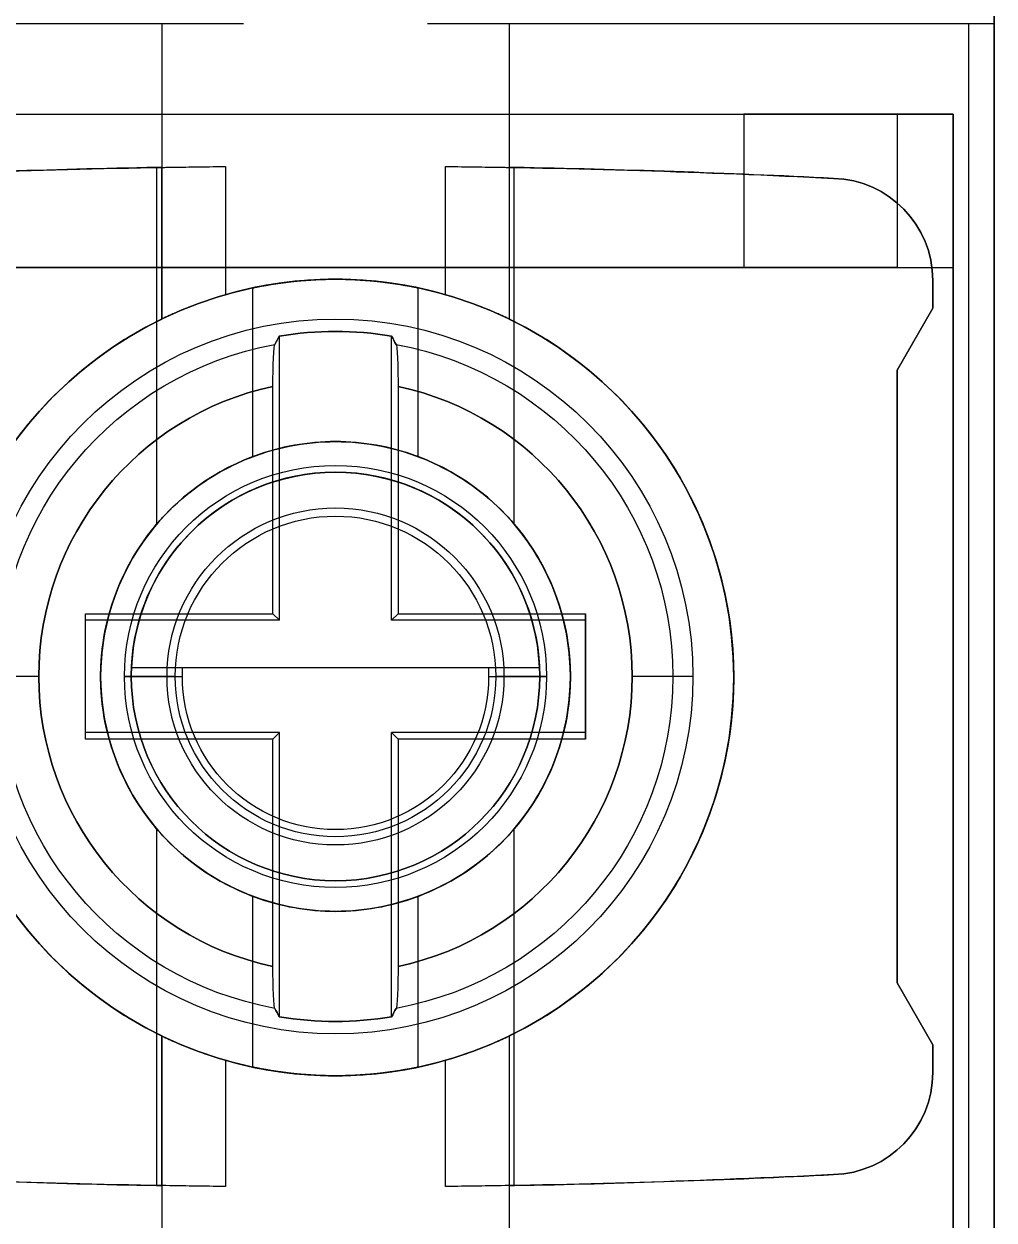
# Model space of a CAD drawing. Header units: inches. Extents: x 0 to 92454, y -34894 to 11.
# Drawn here: x 2.6594 to 3.0335, y 10.0979 to 10.5591 of the extents above; entities that cross this region are included whole.
import ezdxf

# ---------------------------------------------------------------- set-up
doc = ezdxf.new("R2010")
doc.units = ezdxf.units.IN
doc.header["$MEASUREMENT"] = 0

# ---------------------------------------------------------------- blocks, each defined once
blk = doc.blocks.new('2023_07_21_11_46_31_0481')
at = {"color": 7, "extrusion": (-1, 0, 0)}
for p, q in [((77.05, 270.9, 119.7), (77.05, 268.2, 119.7)), ((77.05, 261.895, 94.9), (77.05, 268.895, 94.9)), ((68.9, 268.2, 106.4), (68.9, 265.31, 106.4)), ((68.9, 268.2, 102.1), (68.9, 268.2, 106.4)), ((68.9, 268.2, 102.1), (68.9, 266.795, 102.1)), ((76.8, 268.2, 100.333), (76.8, 268.2, 106.4)), ((76.8, 268.2, 100.333), (76.8, 251.65, 100.333)), ((76.8, 268.2, 106.4), (76.8, 251.65, 106.4)), ((77.05, 268.2, 100.333), (77.05, 251.65, 100.333)), ((77.05, 268.2, 119.7), (77.05, 268.2, 100.333)), ((68.9, 265.31, 104.011), (68.9, 266.795, 104.011)), ((68.9, 266.795, 104.011), (68.9, 266.795, 102.1)), ((68.9, 265.31, 104.011), (68.9, 265.31, 106.4)), ((73.05, 262.423, 107), (73.05, 261.197, 107)), ((73.05, 262.36, 105.8), (73.05, 262.423, 107)), ((73.05, 261.26, 105.8), (73.05, 262.36, 105.8)), ((77.05, 261.895, 88.2), (77.05, 261.895, 94.9)), ((77.05, 251.65, 88.2), (77.05, 261.895, 88.2)), ((73.05, 261.197, 107), (73.05, 261.26, 105.8)), ((68.9, 258.29, 106.4), (68.9, 251.65, 106.4)), ((68.9, 258.29, 106.4), (68.9, 258.29, 104.011)), ((68.9, 256.825, 104.011), (68.9, 258.29, 104.011)), ((68.9, 256.825, 102.1), (68.9, 256.825, 104.011)), ((68.9, 256.825, 102.1), (68.9, 251.65, 102.1))]:
    blk.add_line(p, q, dxfattribs=at)
at = {"color": 7, "extrusion": (0, 0, -1)}
for p, q in [((77.05, 270.9, 119.7), (77.05, 268.2, 119.7)), ((69.7, 268.2, 119.7), (64.1, 268.2, 119.7)), ((68.9, 268.2, 106.4), (64.4, 268.2, 106.4)), ((68.9, 268.2, 102.1), (68.9, 266.795, 102.1)), ((69.7, 268.2, 102.1), (68.9, 268.2, 102.1)), ((68.9, 268.2, 106.4), (68.9, 265.31, 106.4)), ((72.3, 268.2, 102.1), (71.5, 268.2, 102.1)), ((77.05, 268.2, 119.7), (71.5, 268.2, 119.7)), ((72.3, 268.2, 106.4), (72.3, 265.31, 106.4)), ((76.8, 268.2, 106.4), (72.3, 268.2, 106.4)), ((72.3, 268.2, 102.1), (72.3, 266.795, 102.1)), ((76.8, 268.2, 106.4), (76.8, 251.65, 106.4)), ((77.05, 268.2, 100.333), (76.8, 268.2, 100.333)), ((76.8, 268.2, 100.333), (76.8, 251.65, 100.333)), ((77.05, 268.2, 100.333), (77.05, 251.65, 100.333)), ((76.1, 267.315, 96.489), (76.1, 265.815, 96.489)), ((76.65, 267.315, 96.489), (76.1, 267.315, 96.489)), ((76.65, 265.815, 96.489), (76.65, 267.315, 96.489)), ((69.522, 266.804, 102.1), (69.522, 265.548, 102.1)), ((71.678, 265.548, 102.1), (71.678, 266.804, 102.1)), ((76.1, 265.815, 96.489), (76.65, 265.815, 96.489)), ((76.65, 264.315, 98.489), (76.65, 251.65, 98.489)), ((72.098, 261.895, 91.4), (69.102, 261.895, 91.4)), ((68.9, 258.29, 106.4), (68.9, 251.65, 106.4)), ((72.3, 258.29, 106.4), (72.3, 251.65, 106.4)), ((69.522, 258.052, 102.1), (69.522, 256.816, 102.1)), ((71.678, 256.816, 102.1), (71.678, 258.052, 102.1)), ((68.9, 256.825, 102.1), (68.9, 251.65, 102.1)), ((72.3, 256.825, 102.1), (72.3, 251.65, 102.1))]:
    blk.add_line(p, q, dxfattribs=at)
at = {"color": 7}
for p, q in [((77.05, 261.895, 94.9), (77.05, 268.895, 94.9)), ((69.7, 268.2, 119.7), (69.7, 268.2, 102.1)), ((71.5, 268.2, 119.7), (71.5, 268.2, 102.1)), ((64.55, 267.315, 96.989), (76.65, 267.315, 96.989)), ((66.6, 267.315, 94.9), (74.6, 267.315, 94.9)), ((74.6, 267.315, 94.9), (74.6, 265.815, 94.9)), ((74.6, 267.315, 94.989), (74.6, 265.815, 94.989)), ((76.1, 267.315, 96.489), (76.1, 265.815, 96.489)), ((68.849, 263.301, 103.986), (68.849, 266.794, 103.986)), ((68.9, 266.795, 104.011), (68.9, 266.795, 102.1)), ((68.9, 265.31, 104.011), (68.9, 266.795, 104.011)), ((72.3, 266.795, 102.1), (72.3, 266.795, 104.011)), ((72.3, 266.795, 104.011), (72.3, 265.31, 104.011)), ((72.351, 263.301, 103.986), (72.351, 266.794, 103.986)), ((75.479, 266.688, 102.463), (75.479, 266.688, 100.42)), ((75.479, 266.688, 102.463), (75.479, 266.688, 100.42)), ((64.55, 265.815, 96.989), (76.65, 265.815, 96.989)), ((74.6, 265.815, 94.9), (66.6, 265.815, 94.9)), ((76.45, 265.688, 101.99), (76.45, 265.688, 99.99)), ((69.791, 263.963, 102.219), (69.791, 265.615, 102.219)), ((71.409, 263.963, 102.219), (71.409, 265.615, 102.219)), ((68.9, 265.31, 104.011), (68.9, 265.31, 106.4)), ((72.3, 265.31, 106.4), (72.3, 265.31, 104.011)), ((70.05, 262.36, 105.8), (70.05, 265.142, 105.8)), ((71.15, 262.36, 105.8), (71.15, 265.142, 105.8)), ((69.987, 262.423, 107), (69.987, 264.651, 107)), ((71.213, 264.651, 107), (71.213, 262.423, 107)), ((76.65, 251.65, 99.989), (76.65, 264.315, 99.989)), ((68.15, 262.423, 107), (69.987, 262.423, 107)), ((68.15, 261.197, 107), (68.15, 262.423, 107)), ((71.213, 262.423, 107), (73.05, 262.423, 107)), ((73.05, 262.423, 107), (73.05, 261.197, 107)), ((70.05, 262.36, 105.8), (68.15, 262.36, 105.8)), ((68.15, 261.26, 105.8), (68.15, 262.36, 105.8)), ((73.05, 262.36, 105.8), (71.15, 262.36, 105.8)), ((73.05, 261.26, 105.8), (73.05, 262.36, 105.8)), ((68.3, 261.81, 103.719), (68.3, 261.81, 101.56)), ((68.3, 261.81, 103.719), (68.3, 261.81, 101.56)), ((68.533, 261.81, 101.56), (69.03, 261.81, 100.8)), ((68.95, 261.81, 101.8), (68.533, 261.81, 101.56)), ((68.95, 261.81, 101.8), (68.533, 261.81, 101.56)), ((68.533, 261.81, 101.56), (69.03, 261.81, 100.8)), ((69.03, 261.81, 100.8), (68.6, 261.81, 100.552)), ((68.6, 261.81, 100.552), (68.6, 261.81, 99.989)), ((68.6, 261.81, 93.689), (69.1, 261.81, 93.4)), ((68.6, 261.81, 98.489), (68.6, 261.81, 93.689)), ((68.6, 261.81, 98.489), (68.6, 261.81, 93.689)), ((68.6, 261.81, 93.689), (69.1, 261.81, 93.4)), ((68.6, 261.81, 100.552), (68.6, 261.81, 99.989)), ((69.03, 261.81, 100.8), (68.6, 261.81, 100.552)), ((68.602, 261.895, 93.689), (68.602, 261.895, 94.9)), ((68.95, 261.81, 104.4), (68.95, 261.81, 101.8)), ((68.95, 261.81, 104.4), (68.95, 261.81, 101.8)), ((69.1, 261.81, 93.4), (69.1, 261.81, 91.4)), ((69.1, 261.81, 93.4), (69.1, 261.81, 91.4)), ((69.102, 261.895, 91.4), (69.102, 261.895, 93.4)), ((72.098, 261.895, 93.4), (72.098, 261.895, 91.4)), ((72.1, 261.81, 91.4), (72.1, 261.81, 93.4)), ((72.1, 261.81, 93.4), (72.6, 261.81, 93.689)), ((72.1, 261.81, 93.4), (72.6, 261.81, 93.689)), ((72.1, 261.81, 91.4), (72.1, 261.81, 93.4)), ((72.6, 261.81, 100.552), (72.17, 261.81, 100.8)), ((72.17, 261.81, 100.8), (72.667, 261.81, 101.56)), ((72.17, 261.81, 100.8), (72.667, 261.81, 101.56)), ((72.6, 261.81, 100.552), (72.17, 261.81, 100.8)), ((72.25, 261.81, 101.8), (72.25, 261.81, 104.4)), ((72.667, 261.81, 101.56), (72.25, 261.81, 101.8)), ((72.667, 261.81, 101.56), (72.25, 261.81, 101.8)), ((72.25, 261.81, 101.8), (72.25, 261.81, 104.4)), ((72.598, 261.895, 94.9), (72.598, 261.895, 93.689)), ((72.6, 261.81, 99.989), (72.6, 261.81, 100.552)), ((72.6, 261.81, 93.689), (72.6, 261.81, 98.489)), ((72.6, 261.81, 93.689), (72.6, 261.81, 98.489)), ((72.6, 261.81, 99.989), (72.6, 261.81, 100.552)), ((72.9, 261.81, 101.56), (72.9, 261.81, 103.719)), ((72.9, 261.81, 101.56), (72.9, 261.81, 103.719)), ((74.1, 261.81, 104.4), (73.904, 261.81, 106.635)), ((74.1, 261.81, 104.4), (73.904, 261.81, 106.635)), ((74.5, 261.8, 106.4), (74.5, 261.8, 124.1)), ((74.5, 261.8, 106.4), (74.5, 261.8, 124.1)), ((77.05, 251.65, 88.2), (77.05, 261.895, 88.2)), ((70.05, 261.26, 105.8), (68.15, 261.26, 105.8)), ((70.05, 258.478, 105.8), (70.05, 261.26, 105.8)), ((71.15, 258.478, 105.8), (71.15, 261.26, 105.8)), ((73.05, 261.26, 105.8), (71.15, 261.26, 105.8)), ((69.987, 261.197, 107), (68.15, 261.197, 107)), ((69.987, 258.969, 107), (69.987, 261.197, 107)), ((73.05, 261.197, 107), (71.213, 261.197, 107)), ((71.213, 261.197, 107), (71.213, 258.969, 107)), ((68.849, 256.826, 103.986), (68.849, 260.319, 103.986)), ((72.351, 256.826, 103.986), (72.351, 260.319, 103.986)), ((69.791, 257.985, 102.219), (69.791, 259.657, 102.219)), ((71.409, 257.985, 102.219), (71.409, 259.657, 102.219)), ((68.9, 258.29, 106.4), (68.9, 258.29, 104.011)), ((68.9, 256.825, 104.011), (68.9, 258.29, 104.011)), ((72.3, 258.29, 104.011), (72.3, 258.29, 106.4)), ((72.3, 258.29, 104.011), (72.3, 256.825, 104.011)), ((76.45, 257.932, 101.99), (76.45, 257.932, 99.99)), ((75.479, 256.932, 102.463), (75.479, 256.932, 100.42)), ((75.479, 256.932, 102.463), (75.479, 256.932, 100.42)), ((68.9, 256.825, 102.1), (68.9, 256.825, 104.011)), ((72.3, 256.825, 104.011), (72.3, 256.825, 102.1))]:
    blk.add_line(p, q, dxfattribs=at)
at = {"color": 7, "extrusion": (0, 1, 0)}
for p, q in [((69.7, 268.2, 119.7), (64.1, 268.2, 119.7)), ((68.9, 268.2, 106.4), (64.4, 268.2, 106.4)), ((69.7, 268.2, 102.1), (68.9, 268.2, 102.1)), ((68.9, 268.2, 102.1), (68.9, 268.2, 106.4)), ((69.7, 268.2, 119.7), (69.7, 268.2, 102.1)), ((72.3, 268.2, 102.1), (71.5, 268.2, 102.1)), ((71.5, 268.2, 119.7), (71.5, 268.2, 102.1)), ((77.05, 268.2, 119.7), (71.5, 268.2, 119.7)), ((76.8, 268.2, 106.4), (72.3, 268.2, 106.4)), ((72.3, 268.2, 106.4), (72.3, 268.2, 102.1)), ((77.05, 268.2, 100.333), (76.8, 268.2, 100.333)), ((76.8, 268.2, 100.333), (76.8, 268.2, 106.4)), ((77.05, 268.2, 119.7), (77.05, 268.2, 100.333)), ((64.55, 267.315, 96.989), (76.65, 267.315, 96.989)), ((66.6, 267.315, 94.9), (74.6, 267.315, 94.9)), ((74.6, 267.315, 94.989), (74.6, 267.315, 94.9)), ((76.65, 267.315, 96.489), (76.1, 267.315, 96.489)), ((76.65, 267.315, 96.989), (76.65, 267.315, 96.489))]:
    blk.add_line(p, q, dxfattribs=at)
at = {"color": 7, "extrusion": (1, 0, 0)}
for p, q in [((72.3, 268.2, 102.1), (72.3, 266.795, 102.1)), ((72.3, 268.2, 106.4), (72.3, 268.2, 102.1)), ((72.3, 268.2, 106.4), (72.3, 265.31, 106.4)), ((74.6, 267.315, 94.9), (74.6, 265.815, 94.9)), ((74.6, 267.315, 94.989), (74.6, 267.315, 94.9)), ((74.6, 267.315, 94.989), (74.6, 265.815, 94.989)), ((76.65, 265.815, 96.489), (76.65, 267.315, 96.489)), ((76.65, 267.315, 96.989), (76.65, 267.315, 96.489)), ((72.3, 266.795, 104.011), (72.3, 265.31, 104.011)), ((72.3, 266.795, 102.1), (72.3, 266.795, 104.011)), ((74.6, 265.815, 94.9), (74.6, 265.815, 94.989)), ((76.65, 265.815, 96.489), (76.65, 265.815, 96.989)), ((76.45, 265.688, 99.99), (76.45, 265.416, 99.99)), ((76.45, 265.688, 101.99), (76.45, 265.688, 99.99)), ((76.45, 265.416, 101.99), (76.45, 265.688, 101.99)), ((72.3, 265.31, 106.4), (72.3, 265.31, 104.011)), ((76.45, 265.416, 101.99), (76.45, 265.416, 99.99)), ((76.1, 264.81, 100.145), (76.1, 258.81, 100.145)), ((76.1, 264.81, 102.16), (76.1, 264.81, 100.145)), ((76.1, 258.81, 102.16), (76.1, 264.81, 102.16)), ((76.65, 264.315, 98.489), (76.65, 251.65, 98.489)), ((76.65, 251.65, 99.989), (76.65, 264.315, 99.989)), ((68.15, 261.197, 107), (68.15, 262.423, 107)), ((68.15, 262.36, 105.8), (68.15, 262.423, 107)), ((68.15, 261.26, 105.8), (68.15, 262.36, 105.8)), ((68.15, 261.197, 107), (68.15, 261.26, 105.8)), ((76.1, 258.81, 102.16), (76.1, 258.81, 100.145)), ((72.3, 258.29, 104.011), (72.3, 256.825, 104.011)), ((72.3, 258.29, 104.011), (72.3, 258.29, 106.4)), ((72.3, 258.29, 106.4), (72.3, 251.65, 106.4)), ((76.45, 258.204, 99.99), (76.45, 257.932, 99.99)), ((76.45, 258.204, 101.99), (76.45, 258.204, 99.99)), ((76.45, 257.932, 101.99), (76.45, 258.204, 101.99)), ((76.45, 257.932, 101.99), (76.45, 257.932, 99.99)), ((72.3, 256.825, 104.011), (72.3, 256.825, 102.1)), ((72.3, 256.825, 102.1), (72.3, 251.65, 102.1))]:
    blk.add_line(p, q, dxfattribs=at)
at = {"color": 7, "extrusion": (-0.43787, 0, 0.899038)}
for p, q in [((68.849, 263.301, 103.986), (68.849, 266.794, 103.986)), ((68.849, 256.826, 103.986), (68.849, 260.319, 103.986))]:
    blk.add_line(p, q, dxfattribs=at)
at = {"color": 7, "extrusion": (0.404415, 0, -0.914575)}
for p, q in [((69.522, 266.804, 102.1), (69.522, 265.548, 102.1)), ((69.791, 263.963, 102.219), (69.791, 265.615, 102.219)), ((69.791, 257.985, 102.219), (69.791, 259.657, 102.219)), ((69.522, 258.052, 102.1), (69.522, 256.816, 102.1))]:
    blk.add_line(p, q, dxfattribs=at)
at = {"color": 7, "extrusion": (-0.404415, 0, -0.914575)}
for p, q in [((71.678, 265.548, 102.1), (71.678, 266.804, 102.1)), ((76.45, 265.688, 99.99), (76.45, 265.416, 99.99)), ((71.409, 263.963, 102.219), (71.409, 265.615, 102.219)), ((76.45, 265.416, 99.99), (76.1, 264.81, 100.145)), ((76.1, 264.81, 100.145), (76.1, 258.81, 100.145)), ((71.409, 257.985, 102.219), (71.409, 259.657, 102.219)), ((76.1, 258.81, 100.145), (76.45, 258.204, 99.99)), ((76.45, 258.204, 99.99), (76.45, 257.932, 99.99)), ((71.678, 256.816, 102.1), (71.678, 258.052, 102.1))]:
    blk.add_line(p, q, dxfattribs=at)
at = {"color": 7, "extrusion": (0.43787, 0, 0.899038)}
for p, q in [((72.351, 263.301, 103.986), (72.351, 266.794, 103.986)), ((76.45, 265.416, 101.99), (76.45, 265.688, 101.99)), ((76.1, 264.81, 102.16), (76.45, 265.416, 101.99)), ((76.1, 258.81, 102.16), (76.1, 264.81, 102.16)), ((72.351, 256.826, 103.986), (72.351, 260.319, 103.986)), ((76.45, 258.204, 101.99), (76.1, 258.81, 102.16)), ((76.45, 257.932, 101.99), (76.45, 258.204, 101.99))]:
    blk.add_line(p, q, dxfattribs=at)
at = {"color": 7, "extrusion": (0, -1, 0)}
for p, q in [((64.55, 265.815, 96.989), (76.65, 265.815, 96.989)), ((74.6, 265.815, 94.9), (66.6, 265.815, 94.9)), ((74.6, 265.815, 94.9), (74.6, 265.815, 94.989)), ((76.1, 265.815, 96.489), (76.65, 265.815, 96.489)), ((76.65, 265.815, 96.489), (76.65, 265.815, 96.989)), ((68.602, 261.895, 93.689), (68.602, 261.895, 94.9)), ((72.098, 261.895, 91.4), (69.102, 261.895, 91.4)), ((69.102, 261.895, 91.4), (69.102, 261.895, 93.4)), ((72.098, 261.895, 93.4), (72.098, 261.895, 91.4)), ((72.598, 261.895, 94.9), (72.598, 261.895, 93.689)), ((77.05, 261.895, 88.2), (77.05, 261.895, 94.9))]:
    blk.add_line(p, q, dxfattribs=at)
at = {"color": 7, "extrusion": (0.866025, -0.5, 0)}
for p, q in [((76.45, 265.416, 99.99), (76.1, 264.81, 100.145)), ((76.1, 264.81, 102.16), (76.45, 265.416, 101.99)), ((76.45, 265.416, 101.99), (76.45, 265.416, 99.99)), ((76.1, 264.81, 102.16), (76.1, 264.81, 100.145))]:
    blk.add_line(p, q, dxfattribs=at)
at = {"color": 7, "extrusion": (0.99863, 0, 0.052336)}
for p, q in [((70.05, 262.36, 105.8), (70.05, 265.142, 105.8)), ((69.987, 262.423, 107), (69.987, 264.651, 107)), ((69.987, 262.423, 107), (70.05, 262.36, 105.8)), ((70.05, 261.26, 105.8), (69.987, 261.197, 107)), ((70.05, 258.478, 105.8), (70.05, 261.26, 105.8)), ((69.987, 258.969, 107), (69.987, 261.197, 107))]:
    blk.add_line(p, q, dxfattribs=at)
at = {"color": 7, "extrusion": (-0.99863, 0, 0.052336)}
for p, q in [((71.15, 262.36, 105.8), (71.15, 265.142, 105.8)), ((71.213, 264.651, 107), (71.213, 262.423, 107)), ((71.15, 262.36, 105.8), (71.213, 262.423, 107)), ((71.213, 261.197, 107), (71.15, 261.26, 105.8)), ((71.15, 258.478, 105.8), (71.15, 261.26, 105.8)), ((71.213, 261.197, 107), (71.213, 258.969, 107))]:
    blk.add_line(p, q, dxfattribs=at)
at = {"color": 7, "extrusion": (0, -0.99863, 0.052336)}
for p, q in [((68.15, 262.423, 107), (69.987, 262.423, 107)), ((68.15, 262.36, 105.8), (68.15, 262.423, 107)), ((69.987, 262.423, 107), (70.05, 262.36, 105.8)), ((71.15, 262.36, 105.8), (71.213, 262.423, 107)), ((71.213, 262.423, 107), (73.05, 262.423, 107)), ((73.05, 262.36, 105.8), (73.05, 262.423, 107)), ((70.05, 262.36, 105.8), (68.15, 262.36, 105.8)), ((73.05, 262.36, 105.8), (71.15, 262.36, 105.8))]:
    blk.add_line(p, q, dxfattribs=at)
at = {"color": 7, "extrusion": (0, 0.99863, 0.052336)}
for p, q in [((70.05, 261.26, 105.8), (68.15, 261.26, 105.8)), ((68.15, 261.197, 107), (68.15, 261.26, 105.8)), ((70.05, 261.26, 105.8), (69.987, 261.197, 107)), ((73.05, 261.26, 105.8), (71.15, 261.26, 105.8)), ((71.213, 261.197, 107), (71.15, 261.26, 105.8)), ((73.05, 261.197, 107), (73.05, 261.26, 105.8)), ((69.987, 261.197, 107), (68.15, 261.197, 107)), ((73.05, 261.197, 107), (71.213, 261.197, 107))]:
    blk.add_line(p, q, dxfattribs=at)
at = {"color": 7, "extrusion": (0.866025, 0.5, 0)}
for p, q in [((76.1, 258.81, 100.145), (76.45, 258.204, 99.99)), ((76.1, 258.81, 102.16), (76.1, 258.81, 100.145)), ((76.45, 258.204, 101.99), (76.1, 258.81, 102.16)), ((76.45, 258.204, 101.99), (76.45, 258.204, 99.99))]:
    blk.add_line(p, q, dxfattribs=at)
at = {"color": 7, "extrusion": (0, -1, 0)}
for centre, radius, start, end in [((76.1, 94.989, -267.315), 1.5, 90, 180), ((76.1, 94.989, -265.815), 1.5, 90, 180), ((67.694, 106.6, -261.81), 0.4, 90, 175), ((67.694, 106.6, -261.81), 0.4, 90, 175), ((73.506, 106.6, -261.81), 0.4, 5, 90), ((73.506, 106.6, -261.81), 0.4, 5, 90)]:
    blk.add_arc(centre, radius, start, end, dxfattribs=at)
at = {"color": 7, "extrusion": (0, 1, 0)}
for centre in [(-76.1, 94.989, 267.315), (-76.1, 94.989, 265.815)]:
    blk.add_arc(centre, 1.5, 360, 90, dxfattribs=at)
at = {"color": 7, "extrusion": (1, 0, 0)}
for radius, start in [(3, 0), (1.5, 360), (1.5, 360)]:
    blk.add_arc((264.315, 96.989, 76.65), radius, start, 90, dxfattribs=at)
at = {"color": 7, "extrusion": (-1, 0, 0)}
blk.add_arc((-264.315, 96.989, -76.65), 3, 90, 180, dxfattribs=at)
at = {"color": 7, "extrusion": (0, 0, -1)}
for centre, radius, start, end in [((-70.6, 169.402, -102.1), 97.408, 89.00001, 89.36574), ((-70.6, 169.402, -102.1), 97.408, 89.00001, 89.36574), ((-70.6, 169.402, -102.1), 97.408, 90.63426, 90.99999), ((-70.6, 169.402, -102.1), 97.408, 90.63426, 90.99999), ((-70.6, 261.8, -124.1), 3.9, 0, 180), ((-70.6, 261.8, -102.1), 3.9, 73.9495, 106.0505), ((-70.6, 261.8, -106.4), 3.9, 0, 64.1576), ((-70.6, 261.81, -104.4), 3.5, 0, 180), ((-70.6, 261.81, -104.4), 3.5, 0, 180), ((-70.6, 261.8, -106.4), 3.9, 115.8424, 180), ((-70.6, 261.81, -105.8), 3.378, 80.6281, 99.3719), ((-70.6, 261.81, -106.635), 3.304, 0, 79.6488), ((-70.6, 261.81, -106.635), 3.304, 0, 79.6488), ((-70.6, 261.81, -106.635), 3.304, 100.3512, 180), ((-70.6, 261.81, -106.635), 3.304, 100.3512, 180), ((-70.6, 261.81, -107), 2.906, 0, 77.8246), ((-70.6, 261.81, -107), 2.906, 102.1754, 180), ((-70.6, 261.81, -101.56), 2.067, 0, 180), ((-70.6, 261.81, -101.56), 2.067, 0, 180), ((-70.6, 261.81, -100.552), 2, 0, 180), ((-70.6, 261.81, -100.552), 2, 0, 180), ((-70.6, 261.81, -98.489), 2, 0, 180), ((-70.6, 261.81, -98.489), 2, 0, 180), ((-70.6, 261.81, -94.9), 2, 2.4358, 177.5642), ((-70.6, 261.81, -104.4), 1.65, 0, 180), ((-70.6, 261.81, -101.8), 1.65, 0, 180), ((-70.6, 261.81, -101.8), 1.65, 0, 180), ((-70.6, 261.81, -104.4), 1.65, 0, 180), ((-70.6, 261.81, -100.8), 1.57, 0, 180), ((-70.6, 261.81, -100.8), 1.57, 0, 180), ((-70.6, 261.8, -124.1), 3.9, 180, 0), ((-70.6, 261.8, -106.4), 3.9, 295.8424, 0), ((-70.6, 261.81, -104.4), 3.5, 180, 0), ((-70.6, 261.81, -104.4), 3.5, 180, 0), ((-70.6, 261.81, -106.635), 3.304, 280.3512, 0), ((-70.6, 261.81, -106.635), 3.304, 280.3512, 0), ((-70.6, 261.81, -107), 2.906, 282.1754, 0), ((-70.6, 261.81, -101.56), 2.067, 180, 0), ((-70.6, 261.81, -101.56), 2.067, 180, 0), ((-70.6, 261.81, -93.689), 2, 0, 2.4358), ((-70.6, 261.81, -93.689), 2, 0, 2.4358), ((-70.6, 261.81, -98.489), 2, 180, 0), ((-70.6, 261.81, -93.689), 2, 180, 0), ((-70.6, 261.81, -98.489), 2, 180, 0), ((-70.6, 261.81, -93.689), 2, 180, 0), ((-70.6, 261.81, -100.552), 2, 180, 0), ((-70.6, 261.81, -100.552), 2, 180, 0), ((-70.6, 261.81, -101.8), 1.65, 180, 0), ((-70.6, 261.81, -104.4), 1.65, 180, 0), ((-70.6, 261.81, -101.8), 1.65, 180, 0), ((-70.6, 261.81, -104.4), 1.65, 180, 0), ((-70.6, 261.81, -100.8), 1.57, 180, 0), ((-70.6, 261.81, -100.8), 1.57, 180, 0), ((-70.6, 261.81, -93.4), 1.5, 0, 3.2485), ((-70.6, 261.81, -91.4), 1.5, 0, 3.2485), ((-70.6, 261.81, -93.4), 1.5, 0, 3.2485), ((-70.6, 261.81, -91.4), 1.5, 0, 3.2485), ((-70.6, 261.81, -93.4), 1.5, 180, 0), ((-70.6, 261.81, -91.4), 1.5, 180, 0), ((-70.6, 261.81, -93.4), 1.5, 180, 0), ((-70.6, 261.81, -91.4), 1.5, 180, 0), ((-70.6, 261.81, -106.635), 3.304, 180, 259.6488), ((-70.6, 261.81, -106.635), 3.304, 180, 259.6488), ((-70.6, 261.81, -107), 2.906, 180, 257.8246), ((-70.6, 261.81, -91.4), 1.5, 176.7515, 180), ((-70.6, 261.81, -93.4), 1.5, 176.7515, 180), ((-70.6, 261.81, -93.4), 1.5, 176.7515, 180), ((-70.6, 261.81, -91.4), 1.5, 176.7515, 180), ((-70.6, 261.8, -106.4), 3.9, 180, 244.1576), ((-70.6, 261.81, -93.689), 2, 177.5642, 180), ((-70.6, 261.81, -93.689), 2, 177.5642, 180), ((-70.6, 261.81, -105.8), 3.378, 260.6281, 279.3719), ((-70.6, 261.8, -102.1), 3.9, 253.9495, 286.0505), ((-70.6, 354.218, -102.1), 97.408, 270.63426, 270.99999), ((-70.6, 354.218, -102.1), 97.408, 270.63426, 270.99999), ((-70.6, 354.218, -102.1), 97.408, 269.00001, 269.36574), ((-70.6, 354.218, -102.1), 97.408, 269.00001, 269.36574)]:
    blk.add_arc(centre, radius, start, end, dxfattribs=at)
at = {"color": 7}
for centre, radius, start, end in [((70.6, 261.8, 124.1), 3.9, 0, 180), ((70.6, 261.8, 102.1), 3.9, 73.9495, 106.0505), ((70.6, 261.8, 106.4), 3.9, 115.8424, 180), ((70.6, 261.8, 106.4), 3.9, 0, 64.1576), ((70.6, 261.81, 105.8), 3.378, 80.6281, 99.3719), ((70.6, 261.81, 107), 2.906, 102.1754, 180), ((70.6, 261.81, 107), 2.906, 0, 77.8246), ((70.6, 261.81, 99.989), 2, 0, 180), ((70.6, 261.81, 99.989), 2, 0, 180), ((70.6, 261.81, 94.9), 2, 2.4358, 177.5642), ((70.6, 261.8, 106.4), 3.9, 180, 244.1576), ((70.6, 261.8, 124.1), 3.9, 180, 0), ((70.6, 261.81, 107), 2.906, 180, 257.8246), ((70.6, 261.81, 99.989), 2, 180, 0), ((70.6, 261.81, 99.989), 2, 180, 0), ((70.6, 261.81, 107), 2.906, 282.1754, 0), ((70.6, 261.8, 106.4), 3.9, 295.8424, 0), ((70.6, 261.81, 105.8), 3.378, 260.6281, 279.3719), ((70.6, 261.8, 102.1), 3.9, 253.9495, 286.0505)]:
    blk.add_arc(centre, radius, start, end, dxfattribs=at)
at = {"color": 7, "extrusion": (-0.99863, 5.26267e-11, -0.052336)}
blk.add_arc((447.122, 32.77, -75.491), 715.62, 174.382102, 174.449356, dxfattribs=at)
at = {"color": 7, "extrusion": (0.99863, -5.26267e-11, 0.052336)}
blk.add_arc((-447.122, 32.77, 75.491), 715.62, 5.550644, 5.617898, dxfattribs=at)
at = {"color": 7, "extrusion": (0.99863, 3.09581e-10, -0.052336)}
blk.add_arc((-447.123, 40.16, 65.515), 715.621, 5.550642, 5.617896, dxfattribs=at)
at = {"color": 7, "extrusion": (-0.99863, -3.09581e-10, 0.052336)}
blk.add_arc((447.123, 40.16, -65.515), 715.621, 174.382104, 174.449358, dxfattribs=at)
at = {"color": 7, "extrusion": (0.99863, -1.89823e-11, 0.052336)}
blk.add_arc((970.742, 32.77, 75.491), 715.62, 174.382102, 174.449356, dxfattribs=at)
at = {"color": 7, "extrusion": (-0.99863, 1.89823e-11, -0.052336)}
blk.add_arc((-970.742, 32.77, -75.491), 715.62, 5.550644, 5.617898, dxfattribs=at)
at = {"color": 7, "extrusion": (-0.99863, 3.09608e-10, 0.052336)}
blk.add_arc((-970.743, 40.16, -65.515), 715.621, 5.550642, 5.617896, dxfattribs=at)
at = {"color": 7, "extrusion": (0.99863, -3.09608e-10, -0.052336)}
blk.add_arc((970.743, 40.16, 65.515), 715.621, 174.382104, 174.449358, dxfattribs=at)
at = {"color": 7, "extrusion": (0.404415, 1.2326e-32, -0.914575)}
blk.add_ellipse((70.6, 169.402, 102.577), major_axis=(-97.408, 0, -43.073), ratio=0.914575, start_param=1.520692, end_param=1.559726, dxfattribs=at)
blk.add_ellipse((70.6, 169.402, 102.577), major_axis=(-97.408, 0, -43.073), ratio=0.914575, start_param=1.520692, end_param=1.559726, dxfattribs=at)
at = {"color": 7, "extrusion": (-0.43787, 4.93038e-32, 0.899038)}
blk.add_ellipse((70.6, 169.402, 104.839), major_axis=(-97.408, 0, -47.442), ratio=0.899038, start_param=-1.552815, end_param=-1.520692, dxfattribs=at)
blk.add_ellipse((70.6, 169.402, 104.839), major_axis=(-97.408, 0, -47.442), ratio=0.899038, start_param=-1.552815, end_param=-1.520692, dxfattribs=at)
at = {"color": 7, "extrusion": (0.003346, -0.999543, 0.030057)}
blk.add_ellipse((70.595, 266.692, 100.396), major_axis=(-2.551, -0.101, -3.076), ratio=0.99885, start_param=-2.010673, end_param=-1.996394, dxfattribs=at)
blk.add_ellipse((70.595, 266.692, 100.396), major_axis=(-2.551, -0.101, -3.076), ratio=0.99885, start_param=-2.010673, end_param=-1.996394, dxfattribs=at)
at = {"color": 7, "extrusion": (-0.404415, -9.86076e-32, -0.914575)}
blk.add_ellipse((70.6, 169.402, 102.577), major_axis=(-97.408, 0, 43.073), ratio=0.914575, start_param=1.581866, end_param=1.620901, dxfattribs=at)
blk.add_ellipse((70.6, 169.402, 102.577), major_axis=(-97.408, 0, 43.073), ratio=0.914575, start_param=1.581866, end_param=1.620901, dxfattribs=at)
at = {"color": 7, "extrusion": (-0.003346, -0.999543, 0.030057)}
blk.add_ellipse((70.605, 266.692, 100.396), major_axis=(2.571, -0.101, -3.059), ratio=0.998837, start_param=1.989984, end_param=2.004264, dxfattribs=at)
blk.add_ellipse((70.605, 266.692, 100.396), major_axis=(2.571, -0.101, -3.059), ratio=0.998837, start_param=1.989984, end_param=2.004264, dxfattribs=at)
at = {"color": 7, "extrusion": (0.43787, 8.62817e-32, 0.899038)}
blk.add_ellipse((70.6, 169.402, 104.839), major_axis=(-97.408, 0, 47.442), ratio=0.899038, start_param=-1.620901, end_param=-1.588778, dxfattribs=at)
blk.add_ellipse((70.6, 169.402, 104.839), major_axis=(-97.408, 0, 47.442), ratio=0.899038, start_param=-1.620901, end_param=-1.588778, dxfattribs=at)
at = {"color": 7, "extrusion": (-0.404415, 0, -0.914575)}
for centre, major_axis, start_param, end_param in [((75.45, 265.688, 100.432), (1, 0, -0.442), -1.542233, 0), ((75.45, 265.688, 100.432), (1, 0, -0.442), -1.542233, 0), ((70.6, 261.81, 102.577), (2.3, 0, -1.017), 5.071739, 6.283185), ((70.6, 261.81, 102.577), (2.3, 0, -1.017), 6.283185, 7.494632), ((75.45, 257.932, 100.432), (1, 0, -0.442), 0, 1.542233), ((75.45, 257.932, 100.432), (1, 0, -0.442), 0, 1.542233), ((70.6, 354.218, 102.577), (97.408, 0, -43.073), 1.520692, 1.559726), ((70.6, 354.218, 102.577), (97.408, 0, -43.073), 1.520692, 1.559726)]:
    blk.add_ellipse(centre, major_axis=major_axis, ratio=0.914575, start_param=start_param, end_param=end_param, dxfattribs=at)
at = {"color": 7, "extrusion": (0.43787, -1.2326e-32, 0.899038)}
blk.add_ellipse((75.45, 265.688, 102.477), major_axis=(1, 0, -0.487), ratio=0.899038, start_param=0, end_param=1.542233, dxfattribs=at)
blk.add_ellipse((75.45, 265.688, 102.477), major_axis=(1, 0, -0.487), ratio=0.899038, start_param=0, end_param=1.542233, dxfattribs=at)
at = {"color": 7, "extrusion": (0.404415, 0, -0.914575)}
for centre, major_axis, start_param, end_param in [((70.6, 261.8, 102.577), (3.9, 0, 1.725), -1.85093, -1.779705), ((70.6, 261.8, 102.577), (3.9, 0, 1.725), -1.85093, -1.779705), ((70.6, 261.81, 102.577), (2.3, 0, 1.017), 3.141593, 4.353039), ((70.6, 261.81, 102.577), (2.3, 0, 1.017), 8.213331, 9.424778), ((70.6, 261.8, 102.577), (3.9, 0, 1.725), 1.779705, 1.85093), ((70.6, 261.8, 102.577), (3.9, 0, 1.725), 1.779705, 1.85093)]:
    blk.add_ellipse(centre, major_axis=major_axis, ratio=0.914575, start_param=start_param, end_param=end_param, dxfattribs=at)
at = {"color": 7, "extrusion": (-0.404415, 1.2326e-32, -0.914575)}
for start_param, end_param in [(-1.361888, -1.290663), (-1.361888, -1.290663), (1.290663, 1.361888), (1.290663, 1.361888)]:
    blk.add_ellipse((70.6, 261.8, 102.577), major_axis=(3.9, 0, -1.725), ratio=0.914575, start_param=start_param, end_param=end_param, dxfattribs=at)
at = {"color": 7, "extrusion": (-0.404415, 0, 0.914575)}
for start_param, end_param in [(1.930146, 3.141593), (-3.141593, -1.930146)]:
    blk.add_ellipse((70.6, 261.81, 102.577), major_axis=(2.3, 0, 1.017), ratio=0.914575, start_param=start_param, end_param=end_param, dxfattribs=at)
at = {"color": 7, "extrusion": (0.404415, 0, 0.914575)}
for start_param, end_param in [(0, 1.211447), (-1.211447, 0)]:
    blk.add_ellipse((70.6, 261.81, 102.577), major_axis=(2.3, 0, -1.017), ratio=0.914575, start_param=start_param, end_param=end_param, dxfattribs=at)
at = {"color": 7, "extrusion": (0.43787, 0, -0.899038)}
for start_param, end_param in [(-3.141593, -2.43644), (2.43644, 3.141593)]:
    blk.add_ellipse((70.6, 261.81, 104.839), major_axis=(2.3, 0, 1.12), ratio=0.899038, start_param=start_param, end_param=end_param, dxfattribs=at)
at = {"color": 7, "extrusion": (-0.43787, 0, 0.899038)}
for start_param, end_param in [(8.719626, 9.424778), (3.141593, 3.846745)]:
    blk.add_ellipse((70.6, 261.81, 104.839), major_axis=(2.3, 0, 1.12), ratio=0.899038, start_param=start_param, end_param=end_param, dxfattribs=at)
at = {"color": 7, "extrusion": (-0.43787, 0, -0.899038)}
for start_param, end_param in [(-0.705152, 0), (0, 0.705152)]:
    blk.add_ellipse((70.6, 261.81, 104.839), major_axis=(2.3, 0, -1.12), ratio=0.899038, start_param=start_param, end_param=end_param, dxfattribs=at)
at = {"color": 7, "extrusion": (0.43787, 0, 0.899038)}
for start_param, end_param in [(6.283185, 6.988338), (5.578033, 6.283185)]:
    blk.add_ellipse((70.6, 261.81, 104.839), major_axis=(2.3, 0, -1.12), ratio=0.899038, start_param=start_param, end_param=end_param, dxfattribs=at)
at = {"color": 7, "extrusion": (0.43787, -8.27181e-25, 0.899038)}
blk.add_ellipse((75.45, 257.932, 102.477), major_axis=(1, 0, -0.487), ratio=0.899038, start_param=-1.542233, end_param=0, dxfattribs=at)
blk.add_ellipse((75.45, 257.932, 102.477), major_axis=(1, 0, -0.487), ratio=0.899038, start_param=-1.542233, end_param=0, dxfattribs=at)
at = {"color": 7, "extrusion": (0.404415, 6.16298e-33, -0.914575)}
blk.add_ellipse((70.6, 354.218, 102.577), major_axis=(97.408, 0, 43.073), ratio=0.914575, start_param=1.581866, end_param=1.620901, dxfattribs=at)
blk.add_ellipse((70.6, 354.218, 102.577), major_axis=(97.408, 0, 43.073), ratio=0.914575, start_param=1.581866, end_param=1.620901, dxfattribs=at)
at = {"color": 7, "extrusion": (-0.43787, -3.08149e-33, 0.899038)}
blk.add_ellipse((70.6, 354.218, 104.839), major_axis=(97.408, 0, 47.442), ratio=0.899038, start_param=-1.620901, end_param=-1.588778, dxfattribs=at)
blk.add_ellipse((70.6, 354.218, 104.839), major_axis=(97.408, 0, 47.442), ratio=0.899038, start_param=-1.620901, end_param=-1.588778, dxfattribs=at)
at = {"color": 7, "extrusion": (0.43787, -3.38964e-32, 0.899038)}
blk.add_ellipse((70.6, 354.218, 104.839), major_axis=(97.408, 0, -47.442), ratio=0.899038, start_param=-1.552815, end_param=-1.520692, dxfattribs=at)
blk.add_ellipse((70.6, 354.218, 104.839), major_axis=(97.408, 0, -47.442), ratio=0.899038, start_param=-1.552815, end_param=-1.520692, dxfattribs=at)
at = {"color": 7, "extrusion": (0.003346, 0.999543, 0.030057)}
blk.add_ellipse((70.595, 256.928, 100.396), major_axis=(2.536, -0.101, 3.088), ratio=0.99886, start_param=-1.14035, end_param=-1.126071, dxfattribs=at)
blk.add_ellipse((70.595, 256.928, 100.396), major_axis=(2.536, -0.101, 3.088), ratio=0.99886, start_param=-1.14035, end_param=-1.126071, dxfattribs=at)
at = {"color": 7, "extrusion": (-0.003346, 0.999543, 0.030057)}
blk.add_ellipse((70.605, 256.928, 100.396), major_axis=(-2.53, -0.101, 3.094), ratio=0.998864, start_param=1.123944, end_param=1.138223, dxfattribs=at)
blk.add_ellipse((70.605, 256.928, 100.396), major_axis=(-2.53, -0.101, 3.094), ratio=0.998864, start_param=1.123944, end_param=1.138223, dxfattribs=at)
at = {"color": 7}
for points, knots in [([(72.3, 265.31, 104.011), (72.252, 265.333, 104.033), (72.204, 265.355, 104.055), (71.917, 265.48, 104.176), (71.662, 265.562, 104.256), (71.137, 265.672, 104.363), (70.867, 265.7, 104.39), (70.333, 265.7, 104.39), (70.063, 265.672, 104.363), (69.538, 265.562, 104.256), (69.283, 265.48, 104.176), (68.996, 265.355, 104.055), (68.948, 265.333, 104.033), (68.9, 265.31, 104.011)], [-0.8815108, -0.8815108, -0.8815108, -0.8815108, -0.8650685, -0.8650685, -0.7848678, -0.7848678, -0.704667, -0.704667, -0.6244662, -0.6244662, -0.5442654, -0.5442654, -0.5278232, -0.5278232, -0.5278232, -0.5278232]), ([(72.3, 265.31, 104.011), (72.252, 265.333, 104.033), (72.204, 265.355, 104.055), (71.917, 265.48, 104.176), (71.662, 265.562, 104.256), (71.137, 265.672, 104.363), (70.867, 265.7, 104.39), (70.333, 265.7, 104.39), (70.063, 265.672, 104.363), (69.538, 265.562, 104.256), (69.283, 265.48, 104.176), (68.996, 265.355, 104.055), (68.948, 265.333, 104.033), (68.9, 265.31, 104.011)], [-0.8815108, -0.8815108, -0.8815108, -0.8815108, -0.8650685, -0.8650685, -0.7848678, -0.7848678, -0.704667, -0.704667, -0.6244662, -0.6244662, -0.5442654, -0.5442654, -0.5278232, -0.5278232, -0.5278232, -0.5278232]), ([(69.791, 265.615, 102.219), (69.803, 265.618, 102.225), (69.816, 265.62, 102.23), (70.074, 265.672, 102.338), (70.344, 265.7, 102.39), (70.856, 265.7, 102.39), (71.126, 265.672, 102.338), (71.384, 265.62, 102.23), (71.397, 265.618, 102.225), (71.409, 265.615, 102.219)], [0.8429483, 0.8429483, 0.8429483, 0.8429483, 0.8468011, 0.8468011, 0.9236542, 0.9236542, 1.0005074, 1.0005074, 1.0043601, 1.0043601, 1.0043601, 1.0043601]), ([(69.791, 265.615, 102.219), (69.803, 265.618, 102.225), (69.816, 265.62, 102.23), (70.074, 265.672, 102.338), (70.344, 265.7, 102.39), (70.856, 265.7, 102.39), (71.126, 265.672, 102.338), (71.384, 265.62, 102.23), (71.397, 265.618, 102.225), (71.409, 265.615, 102.219)], [0.8429483, 0.8429483, 0.8429483, 0.8429483, 0.8468011, 0.8468011, 0.9236542, 0.9236542, 1.0005074, 1.0005074, 1.0043601, 1.0043601, 1.0043601, 1.0043601]), ([(69.987, 264.651, 107), (69.987, 264.701, 107), (69.988, 264.761, 106.988), (69.99, 264.855, 106.95), (69.991, 264.906, 106.917), (69.995, 264.977, 106.847), (69.998, 265.011, 106.798), (70.002, 265.046, 106.717), (70.004, 265.056, 106.675), (70.006, 265.061, 106.635)], [-0.06007374, -0.06007374, -0.06007374, -0.06007374, -0.04482989, -0.04482989, -0.0297038, -0.0297038, -0.01475589, -0.01475589, -0.00337921, -0.00337921, -0.00337921, -0.00337921]), ([(69.987, 264.651, 107), (69.987, 264.701, 107), (69.988, 264.761, 106.988), (69.99, 264.855, 106.95), (69.991, 264.906, 106.917), (69.995, 264.977, 106.847), (69.998, 265.011, 106.798), (70.002, 265.046, 106.717), (70.004, 265.056, 106.675), (70.006, 265.061, 106.635)], [-0.06007374, -0.06007374, -0.06007374, -0.06007374, -0.04482989, -0.04482989, -0.0297038, -0.0297038, -0.01475589, -0.01475589, -0.00337921, -0.00337921, -0.00337921, -0.00337921]), ([(71.194, 265.061, 106.635), (71.196, 265.056, 106.675), (71.198, 265.046, 106.717), (71.202, 265.011, 106.798), (71.205, 264.977, 106.847), (71.209, 264.906, 106.917), (71.21, 264.855, 106.95), (71.212, 264.761, 106.988), (71.213, 264.701, 107), (71.213, 264.651, 107)], [-0.23632673, -0.23632673, -0.23632673, -0.23632673, -0.22495004, -0.22495004, -0.21000214, -0.21000214, -0.19487605, -0.19487605, -0.1796322, -0.1796322, -0.1796322, -0.1796322]), ([(71.194, 265.061, 106.635), (71.196, 265.056, 106.675), (71.198, 265.046, 106.717), (71.202, 265.011, 106.798), (71.205, 264.977, 106.847), (71.209, 264.906, 106.917), (71.21, 264.855, 106.95), (71.212, 264.761, 106.988), (71.213, 264.701, 107), (71.213, 264.651, 107)], [-0.23632673, -0.23632673, -0.23632673, -0.23632673, -0.22495004, -0.22495004, -0.21000214, -0.21000214, -0.19487605, -0.19487605, -0.1796322, -0.1796322, -0.1796322, -0.1796322]), ([(68.849, 263.301, 103.986), (68.889, 263.348, 104.006), (68.931, 263.393, 104.025), (69.173, 263.636, 104.133), (69.427, 263.812, 104.225), (69.992, 264.049, 104.354), (70.304, 264.11, 104.39), (70.896, 264.11, 104.39), (71.208, 264.049, 104.354), (71.773, 263.812, 104.225), (72.027, 263.636, 104.133), (72.269, 263.393, 104.025), (72.311, 263.348, 104.006), (72.351, 263.301, 103.986)], [-0.5532547, -0.5532547, -0.5532547, -0.5532547, -0.5341668, -0.5341668, -0.4452952, -0.4452952, -0.3564236, -0.3564236, -0.2675521, -0.2675521, -0.1786805, -0.1786805, -0.1595926, -0.1595926, -0.1595926, -0.1595926]), ([(68.849, 263.301, 103.986), (68.889, 263.348, 104.006), (68.931, 263.393, 104.025), (69.173, 263.636, 104.133), (69.427, 263.812, 104.225), (69.992, 264.049, 104.354), (70.304, 264.11, 104.39), (70.896, 264.11, 104.39), (71.208, 264.049, 104.354), (71.773, 263.812, 104.225), (72.027, 263.636, 104.133), (72.269, 263.393, 104.025), (72.311, 263.348, 104.006), (72.351, 263.301, 103.986)], [-0.5532547, -0.5532547, -0.5532547, -0.5532547, -0.5341668, -0.5341668, -0.4452952, -0.4452952, -0.3564236, -0.3564236, -0.2675521, -0.2675521, -0.1786805, -0.1786805, -0.1595926, -0.1595926, -0.1595926, -0.1595926]), ([(71.409, 263.963, 102.219), (71.402, 263.966, 102.222), (71.395, 263.968, 102.225), (71.144, 264.06, 102.333), (70.868, 264.11, 102.39), (70.332, 264.11, 102.39), (70.056, 264.06, 102.333), (69.805, 263.968, 102.225), (69.798, 263.966, 102.222), (69.791, 263.963, 102.219)], [0.2484589, 0.2484589, 0.2484589, 0.2484589, 0.2506664, 0.2506664, 0.3311014, 0.3311014, 0.4115364, 0.4115364, 0.4137439, 0.4137439, 0.4137439, 0.4137439]), ([(71.409, 263.963, 102.219), (71.402, 263.966, 102.222), (71.395, 263.968, 102.225), (71.144, 264.06, 102.333), (70.868, 264.11, 102.39), (70.332, 264.11, 102.39), (70.056, 264.06, 102.333), (69.805, 263.968, 102.225), (69.798, 263.966, 102.222), (69.791, 263.963, 102.219)], [0.2484589, 0.2484589, 0.2484589, 0.2484589, 0.2506664, 0.2506664, 0.3311014, 0.3311014, 0.4115364, 0.4115364, 0.4137439, 0.4137439, 0.4137439, 0.4137439]), ([(72.351, 260.319, 103.986), (72.311, 260.272, 104.006), (72.269, 260.227, 104.025), (72.027, 259.984, 104.133), (71.773, 259.808, 104.225), (71.208, 259.571, 104.354), (70.896, 259.51, 104.39), (70.304, 259.51, 104.39), (69.992, 259.571, 104.354), (69.427, 259.808, 104.225), (69.173, 259.984, 104.133), (68.931, 260.227, 104.025), (68.889, 260.272, 104.006), (68.849, 260.319, 103.986)], [0.1595926, 0.1595926, 0.1595926, 0.1595926, 0.1786805, 0.1786805, 0.2675521, 0.2675521, 0.3564236, 0.3564236, 0.4452952, 0.4452952, 0.5341668, 0.5341668, 0.5532547, 0.5532547, 0.5532547, 0.5532547]), ([(72.351, 260.319, 103.986), (72.311, 260.272, 104.006), (72.269, 260.227, 104.025), (72.027, 259.984, 104.133), (71.773, 259.808, 104.225), (71.208, 259.571, 104.354), (70.896, 259.51, 104.39), (70.304, 259.51, 104.39), (69.992, 259.571, 104.354), (69.427, 259.808, 104.225), (69.173, 259.984, 104.133), (68.931, 260.227, 104.025), (68.889, 260.272, 104.006), (68.849, 260.319, 103.986)], [0.1595926, 0.1595926, 0.1595926, 0.1595926, 0.1786805, 0.1786805, 0.2675521, 0.2675521, 0.3564236, 0.3564236, 0.4452952, 0.4452952, 0.5341668, 0.5341668, 0.5532547, 0.5532547, 0.5532547, 0.5532547]), ([(69.791, 259.657, 102.219), (69.798, 259.654, 102.222), (69.805, 259.652, 102.225), (70.056, 259.56, 102.333), (70.332, 259.51, 102.39), (70.868, 259.51, 102.39), (71.144, 259.56, 102.333), (71.395, 259.652, 102.225), (71.402, 259.654, 102.222), (71.409, 259.657, 102.219)], [-0.4137439, -0.4137439, -0.4137439, -0.4137439, -0.4115364, -0.4115364, -0.3311014, -0.3311014, -0.2506664, -0.2506664, -0.2484589, -0.2484589, -0.2484589, -0.2484589]), ([(69.791, 259.657, 102.219), (69.798, 259.654, 102.222), (69.805, 259.652, 102.225), (70.056, 259.56, 102.333), (70.332, 259.51, 102.39), (70.868, 259.51, 102.39), (71.144, 259.56, 102.333), (71.395, 259.652, 102.225), (71.402, 259.654, 102.222), (71.409, 259.657, 102.219)], [-0.4137439, -0.4137439, -0.4137439, -0.4137439, -0.4115364, -0.4115364, -0.3311014, -0.3311014, -0.2506664, -0.2506664, -0.2484589, -0.2484589, -0.2484589, -0.2484589]), ([(70.006, 258.559, 106.635), (70.004, 258.564, 106.675), (70.002, 258.574, 106.717), (69.998, 258.609, 106.798), (69.995, 258.643, 106.847), (69.991, 258.714, 106.917), (69.99, 258.765, 106.95), (69.988, 258.859, 106.988), (69.987, 258.919, 107), (69.987, 258.969, 107)], [0.00337921, 0.00337921, 0.00337921, 0.00337921, 0.01475589, 0.01475589, 0.0297038, 0.0297038, 0.04482989, 0.04482989, 0.06007374, 0.06007374, 0.06007374, 0.06007374]), ([(70.006, 258.559, 106.635), (70.004, 258.564, 106.675), (70.002, 258.574, 106.717), (69.998, 258.609, 106.798), (69.995, 258.643, 106.847), (69.991, 258.714, 106.917), (69.99, 258.765, 106.95), (69.988, 258.859, 106.988), (69.987, 258.919, 107), (69.987, 258.969, 107)], [0.00337921, 0.00337921, 0.00337921, 0.00337921, 0.01475589, 0.01475589, 0.0297038, 0.0297038, 0.04482989, 0.04482989, 0.06007374, 0.06007374, 0.06007374, 0.06007374]), ([(71.213, 258.969, 107), (71.213, 258.919, 107), (71.212, 258.859, 106.988), (71.21, 258.765, 106.95), (71.209, 258.714, 106.917), (71.205, 258.643, 106.847), (71.202, 258.609, 106.798), (71.198, 258.574, 106.717), (71.196, 258.564, 106.675), (71.194, 258.559, 106.635)], [0.1796322, 0.1796322, 0.1796322, 0.1796322, 0.19487605, 0.19487605, 0.21000214, 0.21000214, 0.22495004, 0.22495004, 0.23632673, 0.23632673, 0.23632673, 0.23632673]), ([(71.213, 258.969, 107), (71.213, 258.919, 107), (71.212, 258.859, 106.988), (71.21, 258.765, 106.95), (71.209, 258.714, 106.917), (71.205, 258.643, 106.847), (71.202, 258.609, 106.798), (71.198, 258.574, 106.717), (71.196, 258.564, 106.675), (71.194, 258.559, 106.635)], [0.1796322, 0.1796322, 0.1796322, 0.1796322, 0.19487605, 0.19487605, 0.21000214, 0.21000214, 0.22495004, 0.22495004, 0.23632673, 0.23632673, 0.23632673, 0.23632673]), ([(68.9, 258.29, 104.011), (68.948, 258.267, 104.033), (68.996, 258.245, 104.055), (69.283, 258.12, 104.176), (69.538, 258.038, 104.256), (70.063, 257.928, 104.363), (70.333, 257.9, 104.39), (70.867, 257.9, 104.39), (71.137, 257.928, 104.363), (71.662, 258.038, 104.256), (71.917, 258.12, 104.176), (72.204, 258.245, 104.055), (72.252, 258.267, 104.033), (72.3, 258.29, 104.011)], [-2.2908447, -2.2908447, -2.2908447, -2.2908447, -2.2744025, -2.2744025, -2.1942017, -2.1942017, -2.1140009, -2.1140009, -2.0338001, -2.0338001, -1.9535994, -1.9535994, -1.9371571, -1.9371571, -1.9371571, -1.9371571]), ([(68.9, 258.29, 104.011), (68.948, 258.267, 104.033), (68.996, 258.245, 104.055), (69.283, 258.12, 104.176), (69.538, 258.038, 104.256), (70.063, 257.928, 104.363), (70.333, 257.9, 104.39), (70.867, 257.9, 104.39), (71.137, 257.928, 104.363), (71.662, 258.038, 104.256), (71.917, 258.12, 104.176), (72.204, 258.245, 104.055), (72.252, 258.267, 104.033), (72.3, 258.29, 104.011)], [-2.2908447, -2.2908447, -2.2908447, -2.2908447, -2.2744025, -2.2744025, -2.1942017, -2.1942017, -2.1140009, -2.1140009, -2.0338001, -2.0338001, -1.9535994, -1.9535994, -1.9371571, -1.9371571, -1.9371571, -1.9371571]), ([(71.409, 257.985, 102.219), (71.397, 257.982, 102.225), (71.384, 257.98, 102.23), (71.126, 257.928, 102.338), (70.856, 257.9, 102.39), (70.344, 257.9, 102.39), (70.074, 257.928, 102.338), (69.816, 257.98, 102.23), (69.803, 257.982, 102.225), (69.791, 257.985, 102.219)], [0.2271788, 0.2271788, 0.2271788, 0.2271788, 0.2310316, 0.2310316, 0.3078847, 0.3078847, 0.3847379, 0.3847379, 0.3885907, 0.3885907, 0.3885907, 0.3885907]), ([(71.409, 257.985, 102.219), (71.397, 257.982, 102.225), (71.384, 257.98, 102.23), (71.126, 257.928, 102.338), (70.856, 257.9, 102.39), (70.344, 257.9, 102.39), (70.074, 257.928, 102.338), (69.816, 257.98, 102.23), (69.803, 257.982, 102.225), (69.791, 257.985, 102.219)], [0.2271788, 0.2271788, 0.2271788, 0.2271788, 0.2310316, 0.2310316, 0.3078847, 0.3078847, 0.3847379, 0.3847379, 0.3885907, 0.3885907, 0.3885907, 0.3885907])]:
    blk.add_open_spline(points, degree=3, knots=knots, dxfattribs=at)
for points, weights in [([(69.102, 261.895, 93.4), (68.888, 261.895, 93.524), (68.602, 261.895, 93.689)], [1, 1.01038838204, 1]), ([(69.102, 261.895, 93.4), (68.888, 261.895, 93.524), (68.602, 261.895, 93.689)], [1, 1.01038838204, 1]), ([(72.598, 261.895, 93.689), (72.312, 261.895, 93.524), (72.098, 261.895, 93.4)], [1, 1.01038838211, 1]), ([(72.598, 261.895, 93.689), (72.312, 261.895, 93.524), (72.098, 261.895, 93.4)], [1, 1.01038838211, 1])]:
    blk.add_rational_spline(points, weights, degree=2, dxfattribs=at)

msp = doc.modelspace()

# ---------------------------------------------------------------- block references
at = {"xscale": 0.03937007874015748, "yscale": 0.03937007874015748, "zscale": 0.03937007874015748}
msp.add_blockref('2023_07_21_11_46_31_0481', (0, 0), dxfattribs=at)
msp.add_blockref('2023_07_21_11_46_31_0481', (0, 0), dxfattribs=at)

doc.saveas('drawing.dxf')
